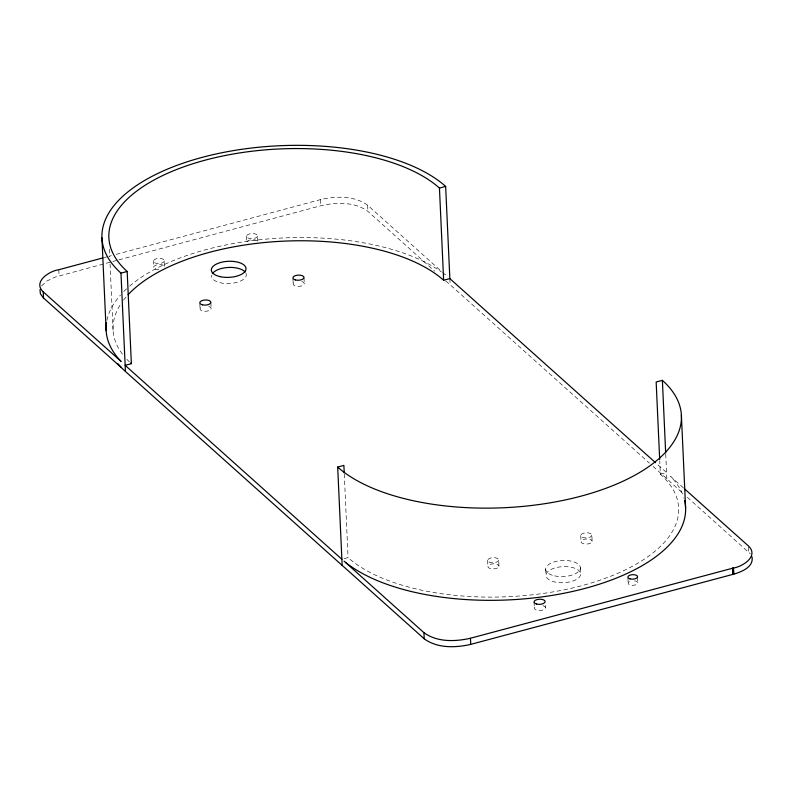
<?xml version="1.0" encoding="UTF-8"?>
<svg xmlns="http://www.w3.org/2000/svg" width="792" height="792" viewBox="0 0 792 792"><rect width="100%" height="100%" fill="white"/><g stroke="black" fill="none" stroke-linecap="round" stroke-linejoin="round"><path stroke-width="0.59" stroke-dasharray="3.96 2.97" d="M41.58 285.932L46.956 280.972L55.291 277.032L111.662 261.786M104.217 257.558L107.801 256.598M108.999 256.281L111.385 255.638M116.167 254.361L320.493 199.604C335.947 196.06 354.281 195.446 367.637 205.237L441.718 271.597M112.86 261.469L117.642 260.182M118.83 259.865L320.78 205.752C336.224 202.208 354.568 201.584 367.914 211.385L434.689 271.191M343.936 558.707L348.074 557.598A174.626 80.903 -2.6 0 0 582.08 585.585A174.626 80.903 -2.6 0 0 660.35 474.2L659.736 460.677M660.35 474.2L666.567 472.547L656.459 463.508M442.639 272.418L445.381 274.873A181.556 84.12 -2.6 0 0 444.599 274.27M683.407 487.862L670.577 476.398A181.556 84.12 -2.6 0 1 683.14 495.624M445.658 281.021A181.556 84.12 -2.6 0 1 450.123 284.754L649.391 463.082M653.063 466.369L666.844 478.695A181.556 84.12 -2.6 0 1 670.854 482.546L682.773 493.188M687.347 497.287L750.4 553.895M748.519 547.222L748.747 552.143M665.726 454.103L666.844 478.695M637.57 576.873L637.857 583.021M627.937 578.17L628.155 583.09M591.852 535.144A5.554 2.574 -2.6 0 1 583.536 537.679A5.554 2.574 -2.6 0 1 583.516 533.214A5.554 2.574 -2.6 0 1 591.852 535.144L592.129 541.292A5.554 2.574 -2.6 0 1 583.813 543.827A5.554 2.574 -2.6 0 1 583.793 539.362A5.554 2.574 -2.6 0 1 592.129 541.292M580.744 535.55L581.031 541.698M580.368 567.666L580.655 573.952A17.355 8.039 -2.6 0 1 554.855 582.011A17.355 8.039 -2.6 0 1 554.43 568.092A17.355 8.039 -2.6 0 1 580.655 573.952M545.698 569.27L545.975 575.556M545.312 605.425L545.421 607.88M534.065 601.821L534.343 607.969M498.712 560.172A5.554 2.574 -2.6 0 1 490.109 562.468A5.554 2.574 -2.6 0 1 490.693 558.004A5.554 2.574 -2.6 0 1 498.712 560.172L498.99 566.32A5.554 2.574 -2.6 0 1 490.387 568.616A5.554 2.574 -2.6 0 1 490.981 564.142A5.554 2.574 -2.6 0 1 498.99 566.32M487.634 560.251L487.912 566.399M449.846 278.606L450.123 284.754M367.637 205.237L367.914 211.385M344.272 474.002L348.074 557.598M320.493 199.604L320.78 205.752M303.989 277.616L304.276 283.754M292.961 278.962L293.188 283.882M257.558 236.075A5.554 2.574 -2.6 0 1 248.955 238.372A5.554 2.574 -2.6 0 1 249.549 233.897A5.554 2.574 -2.6 0 1 257.558 236.075L257.786 240.986M246.48 236.155L246.757 242.303A5.554 2.574 -2.6 0 1 251.915 239.709A5.554 2.574 -2.6 0 1 257.737 241.55M210.87 302.504L211.147 308.652M199.841 303.811L200.069 308.732M164.439 260.944A5.554 2.574 -2.6 0 1 155.836 263.241A5.554 2.574 -2.6 0 1 156.42 258.766A5.554 2.574 -2.6 0 1 164.439 260.944L164.716 267.092A5.554 2.574 -2.6 0 0 159.519 264.548A5.554 2.574 -2.6 0 0 153.638 267.171L153.361 261.023M109.395 249.173L109.732 256.549M110.068 263.924L113.078 330.313M58.806 269.726L59.083 275.873M542.946 605.662A5.554 2.574 -2.6 0 1 544.223 609.375A5.554 2.574 -2.6 0 1 536.065 609.929A5.554 2.574 -2.6 0 1 536.204 606.127M158.836 269.716A5.554 2.574 -2.6 0 1 153.638 267.171M106.92 320.344A181.556 84.12 -2.6 0 1 120.493 295.03M123.75 291.565A181.556 84.12 -2.6 0 1 126.572 288.832M129.591 286.15A181.556 84.12 -2.6 0 1 441.332 271.864M683.862 497.772A181.556 84.12 -2.6 0 1 684.08 498.495M245.946 273.26A17.355 8.039 -2.6 0 1 229.73 283.487A17.355 8.039 -2.6 0 1 211.721 275.19M634.55 580.863A4.861 2.247 -2.6 0 1 637.055 584.149A4.861 2.247 -2.6 0 1 629.373 584.674A4.861 2.247 -2.6 0 1 630.838 581.11M301.752 281.556A5.554 2.574 -2.6 0 1 302.792 285.437A5.554 2.574 -2.6 0 1 294.297 285.526A5.554 2.574 -2.6 0 1 296.208 281.615M208.672 306.435A5.554 2.574 -2.6 0 1 209.949 310.137A5.554 2.574 -2.6 0 1 201.782 310.692A5.554 2.574 -2.6 0 1 201.93 306.89M129.373 361.825A174.626 80.903 -2.6 0 1 126.888 359.33M122.522 354.212A174.626 80.903 -2.6 0 1 120.631 304.247M123.532 300.128A174.626 80.903 -2.6 0 1 126.878 296.06M554.578 575.863A17.355 8.039 -2.6 0 0 580.378 567.805A17.355 8.039 -2.6 0 0 554.153 561.944A17.355 8.039 -2.6 0 0 554.578 575.863"/><path stroke-width="1.19" d="M39.996 289.625L40.402 293.743L43.134 297.653L121.414 367.617A181.556 84.12 -2.6 0 0 125.433 371.468L342.154 565.409A181.556 84.12 -2.6 0 0 344.322 567.29L424.225 638.807C437.362 648.45 455.39 647.866 470.606 644.411M751.994 556.756C754.063 567.161 741.163 572.032 733.214 574.289L470.745 644.371L470.458 638.233L732.927 568.141C742.431 566.775 759.251 556.261 748.47 545.995L684.328 488.684M103.019 257.885L58.677 269.765C49.124 271.012 32.581 281.992 43.243 291.872L121.136 361.469A181.556 84.12 -2.6 0 1 106.524 322.552M341.867 559.261L125.146 365.32L131.363 363.667L127.175 271.468A174.626 80.903 -2.6 0 1 205.445 160.083A174.626 80.903 -2.6 0 1 439.461 188.07L445.658 186.407L449.846 278.606L655.538 462.686M128.096 294.723A174.626 80.903 -2.6 0 1 283.685 241.154A174.626 80.903 -2.6 0 1 443.649 280.269L449.846 278.606M342.154 565.409L337.689 467.062L343.886 465.399L344.223 472.774M125.433 371.468L120.968 273.121L127.175 271.468M665.666 452.875L662.379 380.348L656.162 382.001L659.677 459.449M470.329 638.263C455.103 641.728 437.095 642.292 423.948 632.669L344.045 561.142M117.859 363.657L121.414 367.617M733.471 567.993L733.748 574.141M733.333 568.032L733.62 574.18M733.204 568.072L733.481 574.22M733.065 568.102L733.342 574.249M732.927 568.141L733.214 574.289M681.377 415.028L685.605 507.959M439.451 188.07L443.639 280.269M423.948 632.669L424.225 638.807M101.921 237.709L106.148 330.64M43.243 291.872L43.52 298.02M120.968 273.121A181.556 84.12 -2.6 0 1 202.346 157.321A181.556 84.12 -2.6 0 1 445.658 186.407M684.635 500.663A181.556 84.12 -2.6 0 1 558.786 594.247A181.556 84.12 -2.6 0 1 345.56 562.379M662.379 380.348A181.556 84.12 -2.6 0 1 580.991 496.158A181.556 84.12 -2.6 0 1 337.689 467.062M212.405 273.656A17.355 8.039 -2.6 0 1 228.482 267.448A17.355 8.039 -2.6 0 1 245.193 272.072M131.363 363.677A174.626 80.903 -2.6 0 1 130.68 363.053M536.54 604.039A5.554 2.574 -2.6 0 0 545.144 601.732A5.554 2.574 -2.6 0 0 537.124 599.564A5.554 2.574 -2.6 0 0 536.54 604.039M220.146 276.646A17.355 8.039 -2.6 0 0 246.015 268.637A17.355 8.039 -2.6 0 0 219.859 262.716A17.355 8.039 -2.6 0 0 220.146 276.646M295.426 279.942A5.554 2.574 -2.6 0 0 303.989 277.616A5.554 2.574 -2.6 0 0 295.931 275.467A5.554 2.574 -2.6 0 0 295.426 279.942M202.267 304.801A5.554 2.574 -2.6 0 0 210.87 302.504A5.554 2.574 -2.6 0 0 202.851 300.326A5.554 2.574 -2.6 0 0 202.267 304.801M630.046 578.883A4.861 2.247 -2.6 0 0 637.57 576.873A4.861 2.247 -2.6 0 0 630.561 574.972A4.861 2.247 -2.6 0 0 630.046 578.883"/></g></svg>
